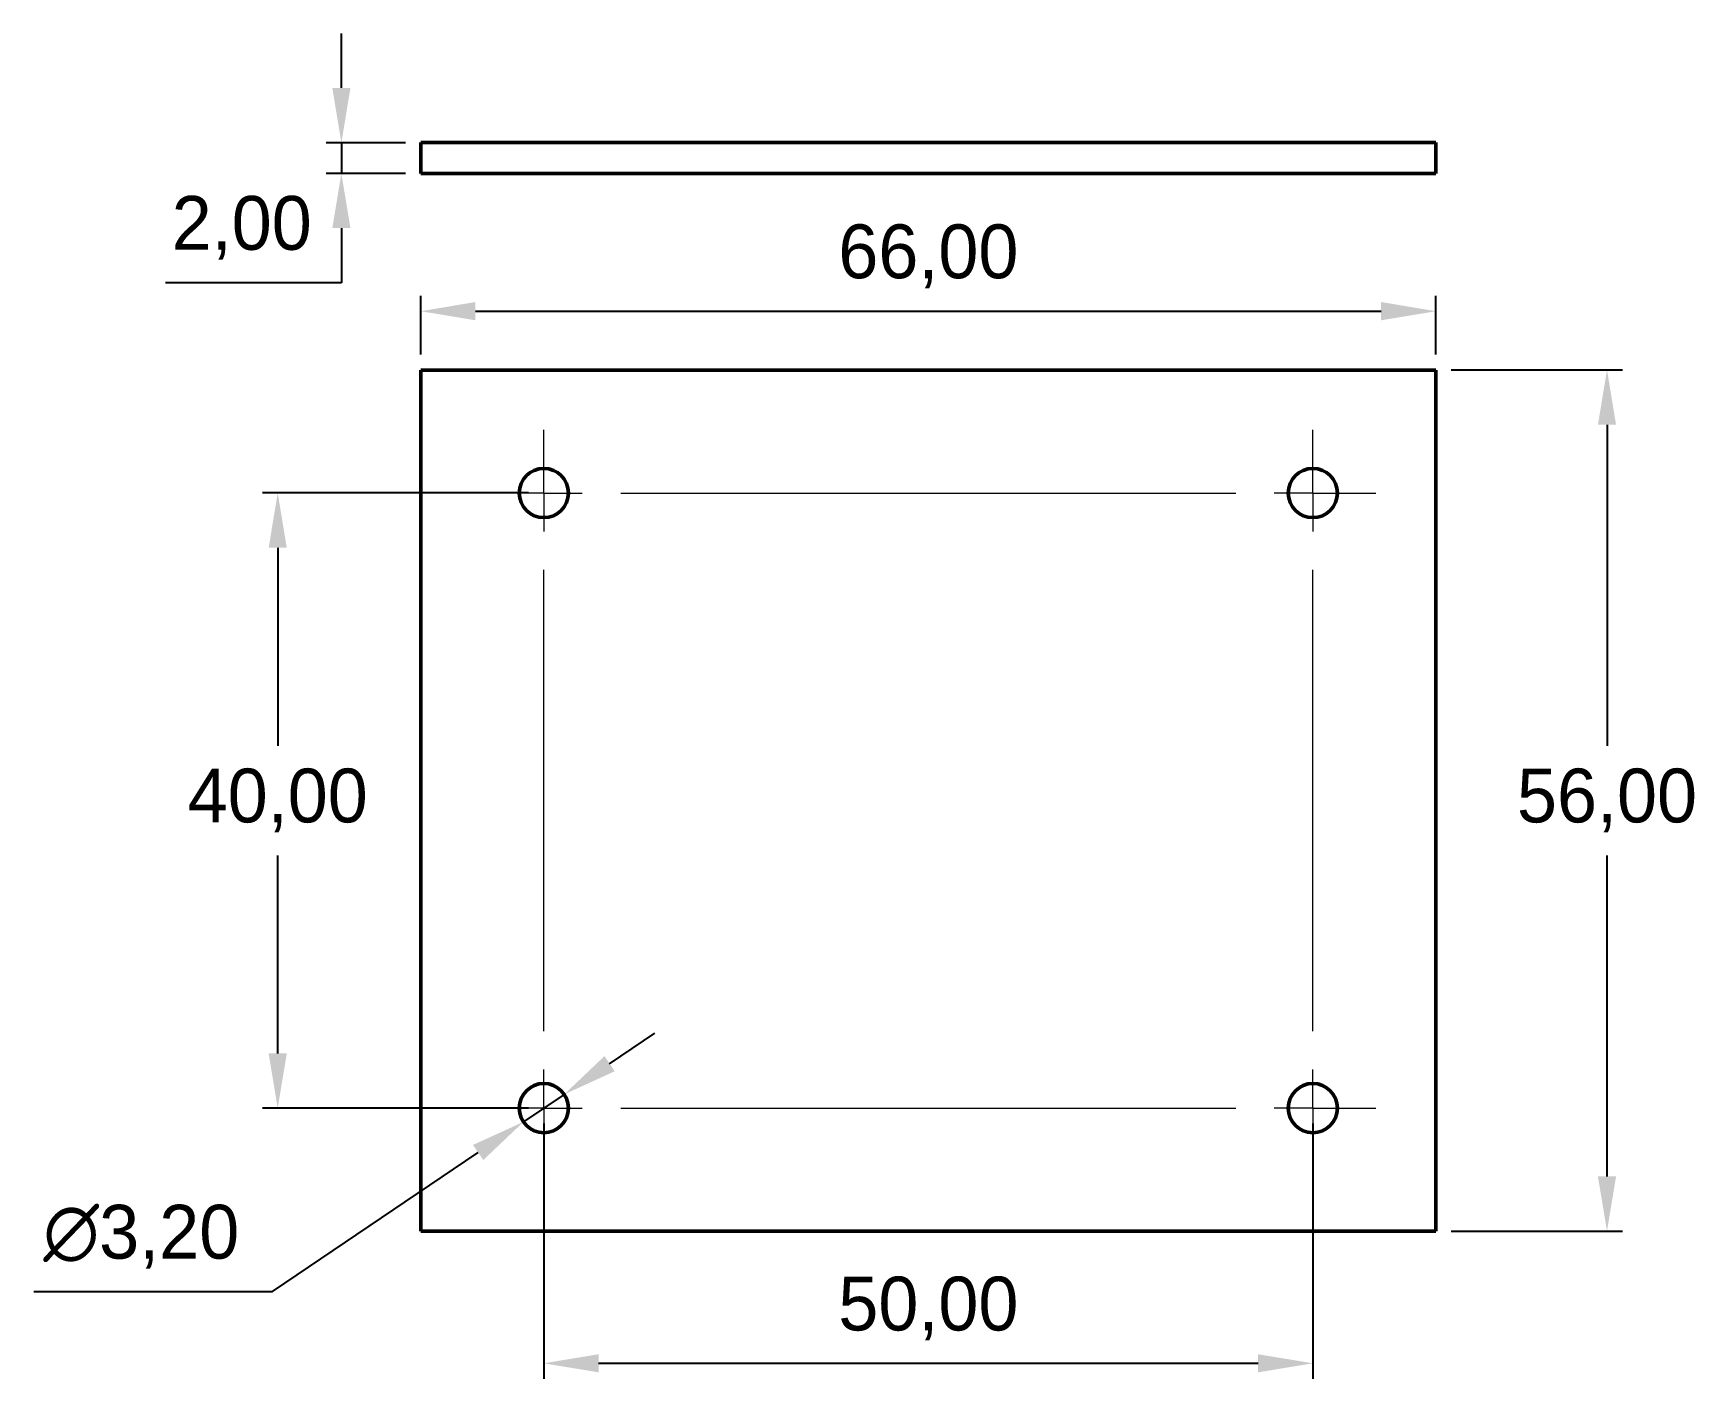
# Model space of a CAD drawing. Header units: millimetres. Extents: x 131 to 240, y 129 to 217.
import ezdxf

# ---------------------------------------------------------------- set-up
doc = ezdxf.new("R2010")
doc.units = ezdxf.units.MM
doc.header["$PDSIZE"] = -1
doc.layers.get('0').update_dxf_attribs({"lineweight": 50})
doc.layers.add('图层1', color=7, linetype='Continuous', lineweight=25)
doc.dimstyles.new('ISO-25', dxfattribs={"dimtxt": 2.5, "dimasz": 2.5, "dimexe": 1.25, "dimexo": 0.625, "dimtad": 1, "dimtxsty": 'Standard', "dimcen": 2.5, "dimadec": 0, "dimazin": 0, "dimtfac": 1, "dimtmove": 0, "dimatfit": 3, "dimfxl": 1, "dimarcsym": 0})

# ---------------------------------------------------------------- blocks, each defined once
blk = doc.blocks.new('SW_CENTERMARKSYMBOL_0')
at = {"color": 0, "linetype": 'Continuous', "lineweight": 18}
for p, q in [((-50, 42.5), (-50, 44.1)), ((0, 42.5), (0, 44.1)), ((-50, 40), (-50, 42.5)), ((0, 40), (0, 42.5)), ((-52.5, 40), (-54.1, 40)), ((-50, 40), (-52.5, 40)), ((-50, 40), (-50, 37.5)), ((-50, 40), (-47.5, 40)), ((-45, 40), (-5, 40)), ((0, 40), (-2.5, 40)), ((0, 40), (0, 37.5)), ((0, 40), (2.5, 40)), ((2.5, 40), (4.1, 40)), ((-50, 5), (-50, 35)), ((0, 5), (0, 35)), ((-50, 0), (-50, 2.5)), ((0, 0), (0, 2.5)), ((-52.5, 0), (-54.1, 0)), ((-50, 0), (-52.5, 0)), ((-50, 0), (-50, -2.5)), ((-50, 0), (-47.5, 0)), ((-45, 0), (-5, 0)), ((0, 0), (-2.5, 0)), ((0, 0), (0, -2.5)), ((0, 0), (2.5, 0)), ((2.5, 0), (4.1, 0)), ((-50, -2.5), (-50, -4.1)), ((0, -2.5), (0, -4.1))]:
    blk.add_line(p, q, dxfattribs=at)
blk = doc.blocks.new('*D2')
at = {"layer": 'Defpoints', "color": 0, "transparency": 16777216}
for p in [(156.45, 209.61), (151.28, 207.61), (156.45, 207.61)]:
    blk.add_point(p, dxfattribs=at)
at = {"layer": '图层1', "color": 0, "lineweight": -2, "transparency": 16777216}
for p, q in [((151.28, 213.17), (151.28, 216.72)), ((155.45, 209.61), (150.28, 209.61)), ((151.28, 209.61), (151.28, 207.61)), ((155.45, 207.61), (150.28, 207.61)), ((151.28, 204.06), (151.28, 200.5)), ((151.28, 200.5), (139.84, 200.5))]:
    blk.add_line(p, q, dxfattribs=at)
at = {"layer": '图层1', "color": 0, "transparency": 16777216}
for points in [[(150.69, 213.17), (151.87, 213.17), (151.28, 209.61)], [(150.69, 204.06), (151.87, 204.06), (151.28, 207.61)]]:
    blk.add_solid(points, dxfattribs=at)
at = {"layer": '图层1', "color": 0, "transparency": 16777216, "insert": (144.8, 204.07), "char_height": 3.5, "attachment_point": 5}
blk.add_mtext('2,00', dxfattribs=at)
blk = doc.blocks.new('*D3')
at = {"layer": 'Defpoints', "color": 0, "transparency": 16777216}
for p in [(222.45, 198.65), (156.45, 194.83), (222.45, 194.83)]:
    blk.add_point(p, dxfattribs=at)
at = {"layer": '图层1', "color": 0, "lineweight": -2, "transparency": 16777216}
for p, q in [((156.45, 195.83), (156.45, 199.65)), ((222.45, 195.83), (222.45, 199.65)), ((160, 198.65), (218.89, 198.65))]:
    blk.add_line(p, q, dxfattribs=at)
at = {"layer": '图层1', "color": 0, "transparency": 16777216}
for points in [[(160, 199.25), (160, 198.06), (156.45, 198.65)], [(218.89, 199.25), (218.89, 198.06), (222.45, 198.65)]]:
    blk.add_solid(points, dxfattribs=at)
at = {"layer": '图层1', "color": 0, "transparency": 16777216, "insert": (189.45, 202.22), "char_height": 3.5, "attachment_point": 5}
blk.add_mtext('66,00', dxfattribs=at)
blk = doc.blocks.new('*D4')
at = {"layer": 'Defpoints', "color": 0, "transparency": 16777216}
for p in [(222.45, 194.83), (222.45, 138.83), (233.58, 138.83)]:
    blk.add_point(p, dxfattribs=at)
at = {"layer": '图层1', "color": 0, "lineweight": -2, "transparency": 16777216}
for p, q in [((223.45, 194.83), (234.58, 194.83)), ((233.58, 191.27), (233.58, 170.39)), ((233.58, 142.38), (233.58, 163.26)), ((223.45, 138.83), (234.58, 138.83))]:
    blk.add_line(p, q, dxfattribs=at)
at = {"layer": '图层1', "color": 0, "transparency": 16777216}
for points in [[(232.99, 191.27), (234.17, 191.27), (233.58, 194.83)], [(232.99, 142.38), (234.17, 142.38), (233.58, 138.83)]]:
    blk.add_solid(points, dxfattribs=at)
at = {"layer": '图层1', "color": 0, "transparency": 16777216, "insert": (233.58, 166.83), "char_height": 3.5, "attachment_point": 5}
blk.add_mtext('56,00', dxfattribs=at)
blk = doc.blocks.new('*D5')
at = {"layer": 'Defpoints', "color": 0, "transparency": 16777216}
for p in [(164.45, 186.83), (147.14, 146.83), (164.45, 146.83)]:
    blk.add_point(p, dxfattribs=at)
at = {"layer": '图层1', "color": 0, "lineweight": -2, "transparency": 16777216}
for p, q in [((163.45, 186.83), (146.14, 186.83)), ((147.14, 183.27), (147.14, 170.39)), ((147.14, 150.38), (147.14, 163.26)), ((163.45, 146.83), (146.14, 146.83))]:
    blk.add_line(p, q, dxfattribs=at)
at = {"layer": '图层1', "color": 0, "transparency": 16777216}
for points in [[(146.55, 183.27), (147.73, 183.27), (147.14, 186.83)], [(146.55, 150.38), (147.73, 150.38), (147.14, 146.83)]]:
    blk.add_solid(points, dxfattribs=at)
at = {"layer": '图层1', "color": 0, "transparency": 16777216, "insert": (147.14, 166.83), "char_height": 3.5, "attachment_point": 5}
blk.add_mtext('40,00', dxfattribs=at)
blk = doc.blocks.new('*D6')
at = {"layer": 'Defpoints', "color": 0, "transparency": 16777216}
for p in [(164.45, 146.83), (214.45, 146.83), (214.45, 130.23)]:
    blk.add_point(p, dxfattribs=at)
at = {"layer": '图层1', "color": 0, "lineweight": -2, "transparency": 16777216}
for p, q in [((164.45, 145.83), (164.45, 129.23)), ((214.45, 145.83), (214.45, 129.23)), ((168, 130.23), (210.89, 130.23))]:
    blk.add_line(p, q, dxfattribs=at)
at = {"layer": '图层1', "color": 0, "transparency": 16777216}
for points in [[(168, 130.82), (168, 129.64), (164.45, 130.23)], [(210.89, 130.82), (210.89, 129.64), (214.45, 130.23)]]:
    blk.add_solid(points, dxfattribs=at)
at = {"layer": '图层1', "color": 0, "transparency": 16777216, "insert": (189.45, 133.79), "char_height": 3.5, "attachment_point": 5}
blk.add_mtext('50,00', dxfattribs=at)
blk = doc.blocks.new('*D7')
at = {"layer": 'Defpoints', "color": 0, "transparency": 16777216}
for p in [(165.77, 147.72), (163.12, 145.93)]:
    blk.add_point(p, dxfattribs=at)
at = {"layer": '图层1', "color": 0, "lineweight": -2, "transparency": 16777216}
for p, q in [((168.72, 149.71), (171.66, 151.71)), ((165.77, 147.72), (163.12, 145.93)), ((146.8, 134.89), (160.18, 143.94)), ((131.27, 134.89), (146.8, 134.89))]:
    blk.add_line(p, q, dxfattribs=at)
at = {"layer": '图层1', "color": 0, "transparency": 16777216}
for points in [[(168.39, 150.21), (169.05, 149.22), (165.77, 147.72)], [(159.84, 144.43), (160.51, 143.45), (163.12, 145.93)]]:
    blk.add_solid(points, dxfattribs=at)
at = {"layer": '图层1', "color": 0, "transparency": 16777216, "insert": (138.27, 138.46), "char_height": 3.5, "attachment_point": 5}
blk.add_mtext('∅3,20', dxfattribs=at)

msp = doc.modelspace()

# ---------------------------------------------------------------- linework, layer by layer
at = {"color": 7}
for p, q in [((156.447, 209.613), (222.447, 209.613)), ((156.447, 209.613), (156.447, 207.613)), ((222.447, 209.613), (222.447, 207.613)), ((156.447, 207.613), (222.447, 207.613)), ((156.447, 194.827), (222.447, 194.827)), ((156.447, 138.827), (156.447, 194.827)), ((222.447, 194.827), (222.447, 138.827)), ((222.447, 138.827), (156.447, 138.827))]:
    msp.add_line(p, q, dxfattribs=at)
for centre in [(164.447, 186.827), (214.447, 186.827), (164.447, 146.827), (214.447, 146.827)]:
    msp.add_circle(centre, 1.6, dxfattribs=at)

# ---------------------------------------------------------------- block references
msp.add_blockref('SW_CENTERMARKSYMBOL_0', (214.447, 146.827), dxfattribs=at)

# ---------------------------------------------------------------- dimensions: what is measured, and where the dimension line sits
at = {"layer": '图层1'}
for base, p1, p2, picture, middle in [((151.279, 207.613), (156.447, 209.613), (156.447, 207.613), '*D2', (144.797, 204.067)), ((233.579, 138.827), (222.447, 194.827), (222.447, 138.827), '*D4', (233.579, 166.827)), ((147.142, 146.827), (164.447, 186.827), (164.447, 146.827), '*D5', (147.142, 166.827))]:
    dim = msp.add_linear_dim(base=base, p1=p1, p2=p2, angle=90, dimstyle='ISO-25', override={"dimtxt": 3.5, "dimasz": 3.556, "dimexe": 1, "dimexo": 1, "dimgap": 1.524, "dimtih": 1, "dimtoh": 1, "dimzin": 1, "dimadec": 2, "dimtzin": 1}, dxfattribs=at)
    dim.commit()
    dim.dimension.update_dxf_attribs({"geometry": picture, "text_midpoint": middle})
for base, p1, p2, picture, middle in [((222.447, 198.654), (156.447, 194.827), (222.447, 194.827), '*D3', (189.447, 202.22)), ((214.447, 130.229), (164.447, 146.827), (214.447, 146.827), '*D6', (189.447, 133.795))]:
    dim = msp.add_linear_dim(base=base, p1=p1, p2=p2, dimstyle='ISO-25', override={"dimtxt": 3.5, "dimasz": 3.556, "dimexe": 1, "dimexo": 1, "dimgap": 1.524, "dimtih": 1, "dimtoh": 1, "dimzin": 1, "dimadec": 2, "dimtzin": 1}, dxfattribs=at)
    dim.commit()
    dim.dimension.update_dxf_attribs({"geometry": picture, "text_midpoint": middle})
dim = msp.add_diameter_dim_2p(p1=(165.772, 147.723), p2=(163.121, 145.931), dimstyle='ISO-25', override={"dimtxt": 3.5, "dimasz": 3.556, "dimexe": 1, "dimexo": 1, "dimgap": 1.524, "dimtih": 1, "dimtoh": 1, "dimzin": 1, "dimadec": 2, "dimtzin": 1}, dxfattribs=at)
dim.commit()
dim.dimension.update_dxf_attribs({"geometry": '*D7', "text_midpoint": (138.273, 134.894), "dimtype": 163})

doc.saveas('drawing.dxf')
